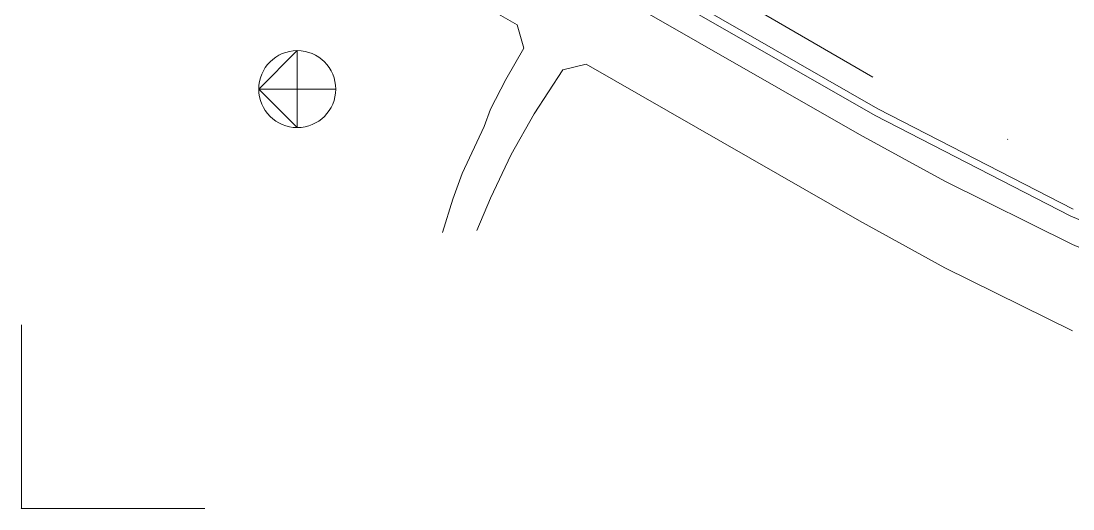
# Model space of a CAD drawing. Header units: millimetres. Extents: x -17350 to 3652, y -2474 to 12378.
# Drawn here: x -17350 to -14481, y -2474 to -1144 of the extents above; entities that cross this region are included whole.
import ezdxf

# ---------------------------------------------------------------- set-up
doc = ezdxf.new("R2010")
doc.units = ezdxf.units.MM
doc.layers.get('0').update_dxf_attribs({"lineweight": 9})
for name, color, linetype, lineweight in [('BETON', 3, 'Continuous', 18), ('DIM', 7, 'Continuous', 9), ('HOVED', 40, 'Continuous', 9), ('TEKST', 4, 'Continuous', 9)]:
    doc.layers.add(name, color=color, linetype=linetype, lineweight=lineweight)

# ---------------------------------------------------------------- blocks, each defined once
blk = doc.blocks.new('KRYDS')
at = {"color": 4}
for p, q in [((-1.5, 0), (1.5, 0)), ((0, -1.5), (0, 1.5))]:
    blk.add_line(p, q, dxfattribs=at)
blk.add_circle((0, 0), 0.75, dxfattribs=at)
blk = doc.blocks.new('_30X42')
at = {"color": 1}
for p, q in [((0, 0), (0, 10)), ((10, 0), (0, 0))]:
    blk.add_line(p, q, dxfattribs=at)

msp = doc.modelspace()

# ---------------------------------------------------------------- linework, layer by layer
at = {"layer": 'DIM'}
for p, q in [((-16701.4, -1329.4), (-16596.5, -1224.5)), ((-16596.5, -1224.5), (-16596.5, -1434.4)), ((-16701.4, -1329.4), (-16491.5, -1329.4)), ((-16596.5, -1434.4), (-16701.4, -1329.4))]:
    msp.add_line(p, q, dxfattribs=at)
msp.add_circle((-16596.5, -1329.4), 105, dxfattribs=at)
at = {"layer": 'HOVED'}
for p, q in [((-16671.5, -532.2), (-15062.5, -1453.1)), ((-16671.5, -767.7), (-15996.6, -1154)), ((-15539.2, -999.2), (-15026.9, -1296.4)), ((-15525.9, -1112), (-15020.3, -1401.3)), ((-15515.9, -1095.3), (-15012.6, -1383.3)), ((-15996.6, -1154), (-15978.5, -1218.1)), ((-15978.5, -1218.1), (-16027.9, -1303.5)), ((-15808.6, -1261.6), (-15871.9, -1276.7)), ((-15808.6, -1261.6), (-15062.5, -1688.7)), ((-15871.9, -1276.7), (-15950.7, -1396.7)), ((-16027.9, -1303.5), (-16069.5, -1383.8)), ((-16069.5, -1383.8), (-16087.1, -1431.7)), ((-15950.7, -1396.7), (-16012.9, -1507.5)), ((-15020.3, -1401.3), (-14488, -1674.8)), ((-15012.6, -1383.3), (-14480.3, -1656.8)), ((-16087.1, -1431.7), (-16146.5, -1559.7)), ((-15062.5, -1453.1), (-14830, -1580.6)), ((-14659.2, -1465.8), (-14658.4, -1466.6)), ((-16012.9, -1507.5), (-16069.5, -1626.7)), ((-16146.5, -1559.7), (-16172.4, -1629.7)), ((-14830, -1580.6), (-14481.9, -1752.8)), ((-16172.4, -1629.7), (-16199.9, -1720.3)), ((-16069.5, -1626.7), (-16107.1, -1715.1)), ((-15062.5, -1688.7), (-14830, -1816.1)), ((-14488, -1674.8), (-14218, -1791)), ((-14481.9, -1752.8), (-14213.5, -1869.1)), ((-14830, -1816.1), (-14481.9, -1988.3))]:
    msp.add_line(p, q, dxfattribs=at)

# ---------------------------------------------------------------- block references
at = {"layer": 'BETON'}
msp.add_blockref('KRYDS', (-17348.4, -2472.2), dxfattribs=at)
at = {"layer": 'TEKST', "xscale": 50, "yscale": 50, "zscale": 50}
msp.add_blockref('_30X42', (-17348.4, -2472.2), dxfattribs=at)

doc.saveas('drawing.dxf')
